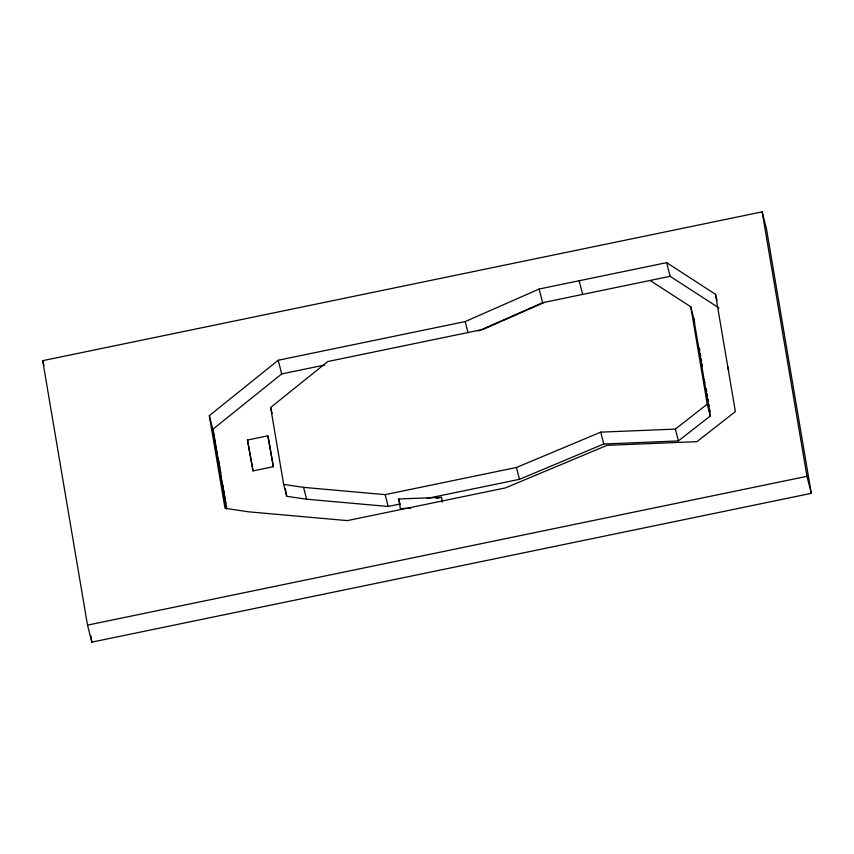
<?xml version="1.0" encoding="UTF-8"?>
<svg xmlns="http://www.w3.org/2000/svg" width="854" height="854" viewBox="0 0 854 854"><rect width="100%" height="100%" fill="white"/><g stroke="black" fill="none" stroke-linecap="round" stroke-linejoin="round"><path stroke-width="1.28" d="M715.492 294.299L735.369 411.585L696.971 441.646L607.055 445.34L505.493 487.89L347.29 520.609L249.005 511.856L225.029 508.333L209.315 415.642L278.212 360.249L465.195 321.574L539.141 289.026L666.643 262.658L715.492 294.299L717.072 300.512M324.541 365.064L281.692 373.924L212.806 429.316L226.299 508.952M399.864 504.052L388.164 506.475L306.586 499.206L286.688 496.281L283.667 484.442L270.633 407.507L327.808 361.53L483.012 329.43L544.382 302.412M283.667 484.442L303.576 487.367L385.154 494.637L516.457 467.48L600.757 432.156L675.386 429.092L707.251 404.145L690.758 306.789L650.204 280.528M427.171 498.405L519.467 479.318L603.767 443.995L678.396 440.931L710.272 415.983L693.768 318.627M478.379 330.978L542.621 302.7L670.123 276.322L718.972 307.963M42.7 360.666L762.152 211.867L766.486 228.883L811.3 493.334L91.848 642.133L87.514 625.117L42.7 360.666L43.938 365.523M247.468 440.034L267.772 435.839L268.786 439.831L273.344 466.7L253.04 470.906L247.468 440.034L253.04 470.906M436.405 498.416L441.539 497.348L442.351 502.152M87.514 625.117L806.966 476.318L811.3 493.334M410.731 508.194L400.345 508.589L398.722 498.971L441.539 497.348M727.8 366.953L728.75 370.679M690.758 306.789L694.697 322.278M704.304 380.147L704.913 382.581M707.251 404.145L710.272 415.983M666.643 262.658L670.123 276.322M675.386 429.092L678.396 440.931M579.172 280.742L582.652 294.416M600.757 432.156L603.767 443.995M539.141 289.026L542.621 302.7M516.457 467.48L519.467 479.318M465.195 321.574L468.045 332.761M398.722 498.971L400.174 504.693M385.154 494.637L388.164 506.475M278.212 360.249L281.692 373.924M303.576 487.367L306.586 499.206M270.633 407.507L272.138 413.432M209.315 415.642L213.66 432.668L226.491 508.386M267.772 435.839L273.344 466.7M762.152 211.867L806.966 476.318M699.405 348.208L699.853 350.823M700.291 353.449L700.739 356.075M701.177 358.691L701.625 361.317M702.073 363.932L702.511 366.558M706.279 388.783L706.717 391.335M707.144 393.886L707.582 396.448M708.009 398.999L708.446 401.551M708.873 404.113L709.311 406.664M709.738 409.215L710.176 411.777M285.353 488.467L286.688 496.281M218.645 460.103L219.083 462.719M219.531 465.323L219.969 467.939M220.417 470.543L220.855 473.159M222.851 484.912L223.289 487.517M223.727 490.132L224.175 492.737M224.613 495.352L225.061 497.967M225.499 500.572L225.947 503.187M226.385 505.792L226.833 508.408M90.737 635.589L91.848 642.133"/></g></svg>
